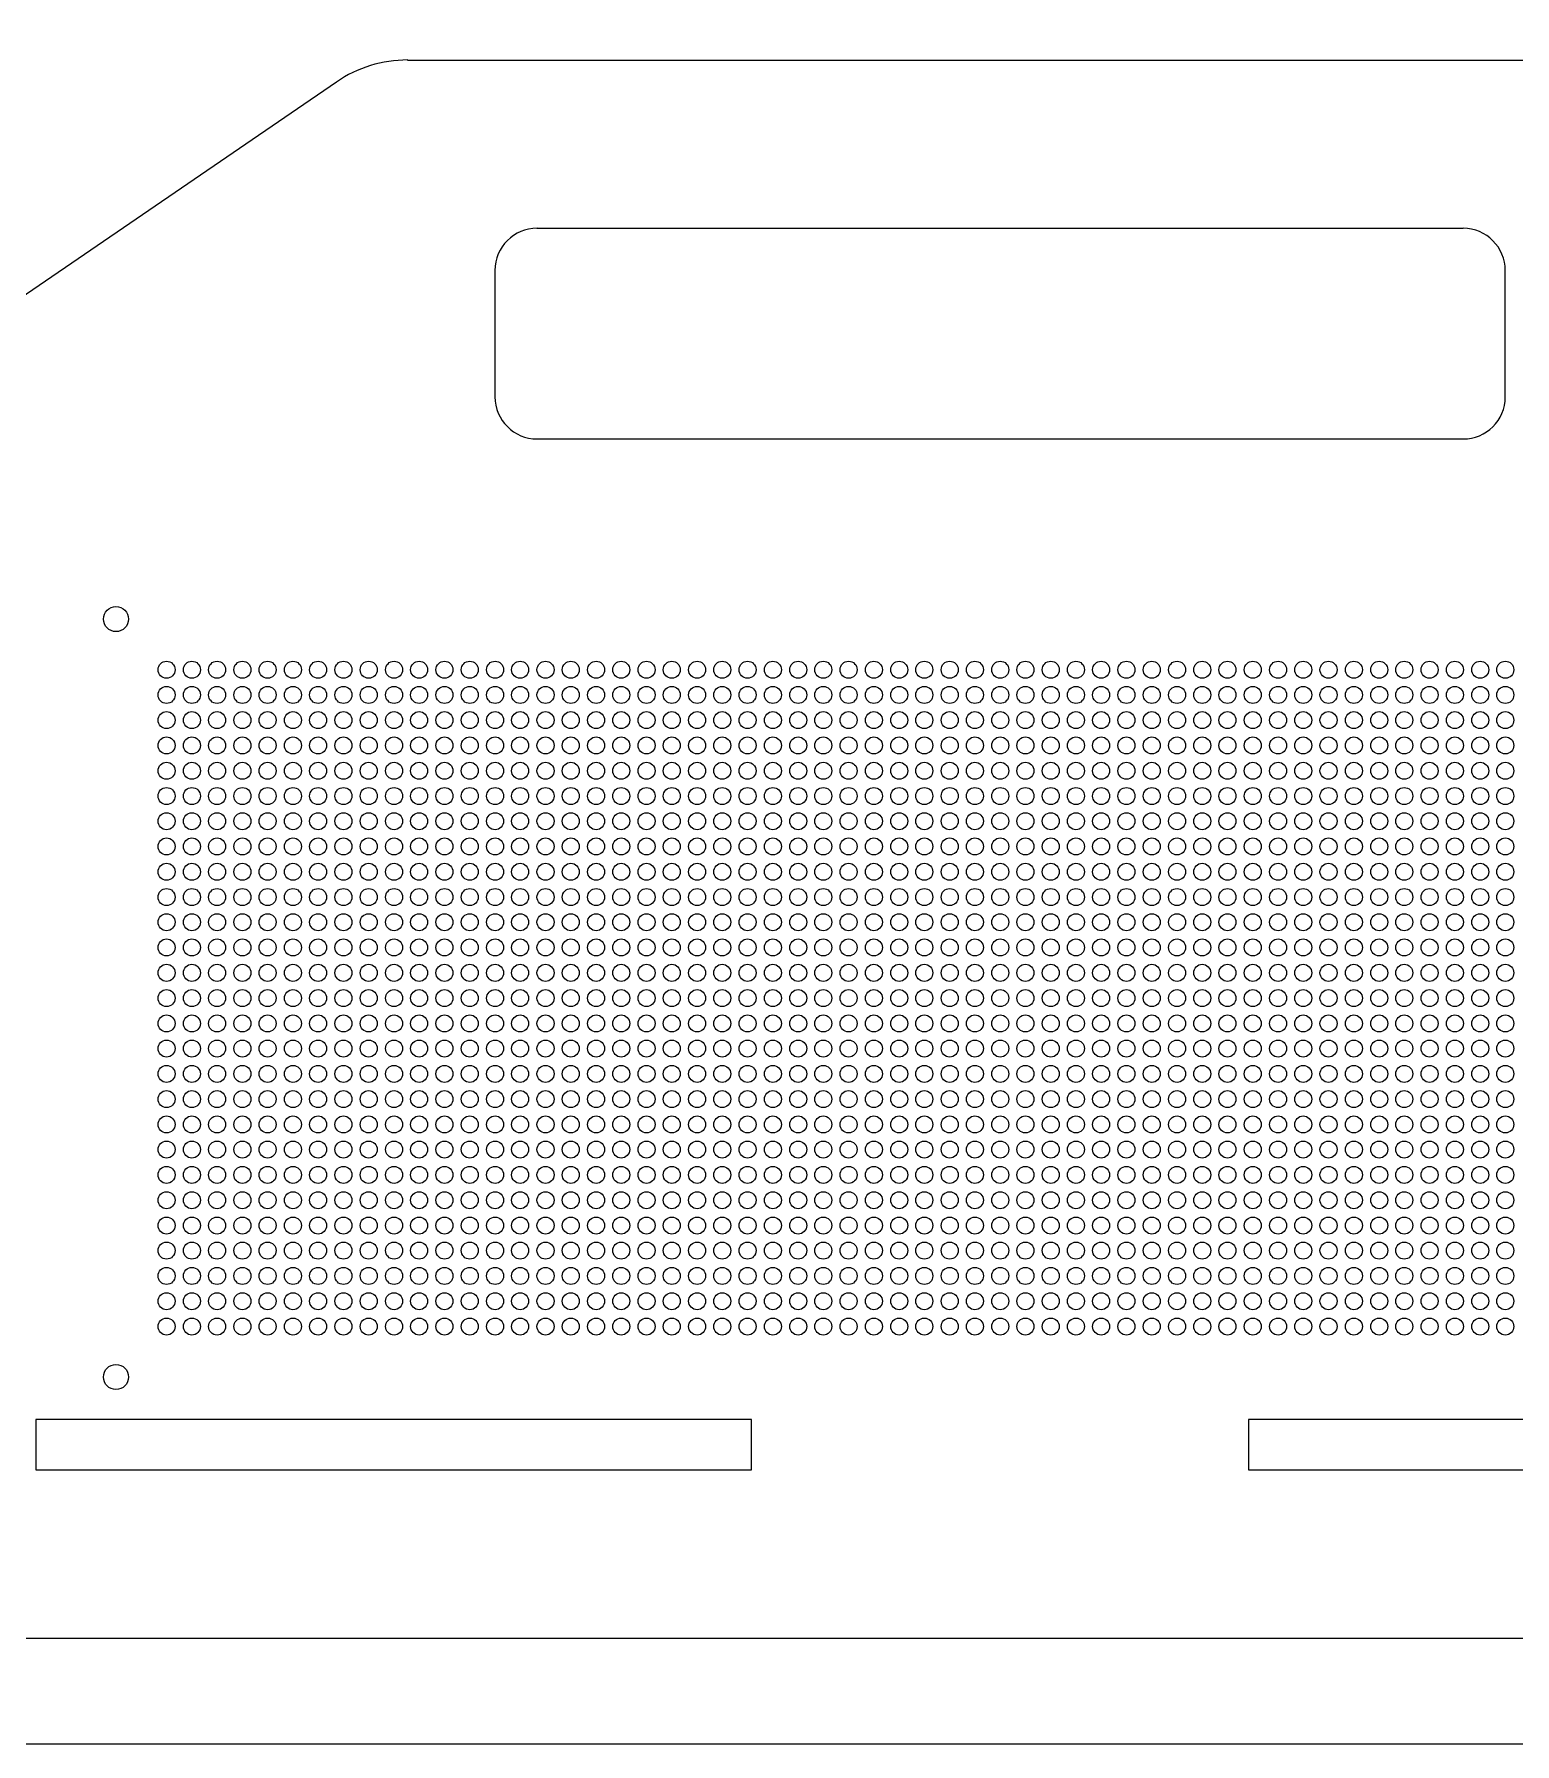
# Model space of a CAD drawing. Header units: millimetres. Extents: x 1097 to 1897, y 219 to 978.
# Drawn here: x 1423.8 to 1599.6, y 218.6 to 421.7 of the extents above; entities that cross this region are included whole.
import ezdxf

# ---------------------------------------------------------------- set-up
doc = ezdxf.new("R2010")
doc.units = ezdxf.units.MM
doc.header["$MEASUREMENT"] = 0
doc.layers.add('Corte', color=1, linetype='Continuous', lineweight=5)
doc.layers.add('Lamina', color=7, linetype='Continuous', plot=False)

msp = doc.modelspace()

# ---------------------------------------------------------------- linework, layer by layer
at = {"layer": 'Corte'}
for points in [[(1468.11, 418.58), (1608.81, 418.58)], [(1459.64, 415.95), (1400.5, 375.55)], [(1593.45, 398.58), (1483.47, 398.58)], [(1478.46, 393.58), (1478.46, 378.57)], [(1408.97, 231.16), (1667.95, 231.16)]]:
    msp.add_lwpolyline(points, dxfattribs=at)
msp.add_lwpolyline([(1483.47, 373.58), (1593.46, 373.58, 0.414213), (1598.46, 378.57), (1598.46, 393.58, 0.414213), (1593.46, 398.6)], format="xyb", dxfattribs=at)
for points in [[(1423.96, 251.16), (1508.96, 251.16), (1508.96, 257.15), (1423.96, 257.15)], [(1567.96, 251.16), (1652.96, 251.16), (1652.96, 257.15), (1567.96, 257.15)]]:
    msp.add_lwpolyline(points, close=True, dxfattribs=at)
for centre, radius in [((1433.47, 352.19), 1.49), ((1439.48, 346.18), 1.01), ((1442.49, 346.18), 1.01), ((1445.47, 346.18), 1.01), ((1448.48, 346.18), 1.01), ((1451.48, 346.18), 1.01), ((1454.49, 346.18), 1.01), ((1457.47, 346.18), 1.01), ((1460.48, 346.18), 1.01), ((1463.48, 346.18), 1.01), ((1466.49, 346.18), 1.01), ((1469.47, 346.18), 1.01), ((1472.48, 346.18), 1.01), ((1475.48, 346.18), 1.01), ((1478.49, 346.18), 1.01), ((1481.47, 346.18), 1.01), ((1484.48, 346.18), 1.01), ((1487.48, 346.18), 1.01), ((1490.49, 346.18), 1.01), ((1493.47, 346.18), 1.01), ((1496.48, 346.18), 1.01), ((1499.48, 346.18), 1.01), ((1502.49, 346.18), 1.01), ((1505.47, 346.18), 1.01), ((1508.48, 346.18), 1.01), ((1511.48, 346.18), 1.01), ((1514.49, 346.18), 1.01), ((1517.47, 346.18), 1.01), ((1520.48, 346.18), 1.01), ((1523.48, 346.18), 1.01), ((1526.49, 346.18), 1.01), ((1529.47, 346.18), 1.01), ((1532.48, 346.18), 1.01), ((1535.48, 346.18), 1.01), ((1538.49, 346.18), 1.01), ((1541.47, 346.18), 1.01), ((1544.48, 346.18), 1.01), ((1547.48, 346.18), 1.01), ((1550.47, 346.18), 1.01), ((1553.47, 346.18), 1.01), ((1556.48, 346.18), 1.01), ((1559.48, 346.18), 1.01), ((1562.47, 346.18), 1.01), ((1565.47, 346.18), 1.01), ((1568.48, 346.18), 1.01), ((1571.48, 346.18), 1.01), ((1574.47, 346.18), 1.01), ((1577.47, 346.18), 1.01), ((1580.48, 346.18), 1.01), ((1583.49, 346.18), 1.01), ((1586.47, 346.18), 1.01), ((1589.47, 346.18), 1.01), ((1592.48, 346.18), 1.01), ((1595.49, 346.18), 1.01), ((1598.47, 346.18), 1.01), ((1439.48, 343.18), 1.01), ((1442.49, 343.18), 1.01), ((1445.47, 343.18), 1.01), ((1448.48, 343.18), 1.01), ((1451.48, 343.18), 1.01), ((1454.49, 343.18), 1.01), ((1457.47, 343.18), 1.01), ((1460.48, 343.18), 1.01), ((1463.48, 343.18), 1.01), ((1466.49, 343.18), 1.01), ((1469.47, 343.18), 1.01), ((1472.48, 343.18), 1.01), ((1475.48, 343.18), 1.01), ((1478.49, 343.18), 1.01), ((1481.47, 343.18), 1.01), ((1484.48, 343.18), 1.01), ((1487.48, 343.18), 1.01), ((1490.49, 343.18), 1.01), ((1493.47, 343.18), 1.01), ((1496.48, 343.18), 1.01), ((1499.48, 343.18), 1.01), ((1502.49, 343.18), 1.01), ((1505.47, 343.18), 1.01), ((1508.48, 343.18), 1.01), ((1511.48, 343.18), 1.01), ((1514.49, 343.18), 1.01), ((1517.47, 343.18), 1.01), ((1520.48, 343.18), 1.01), ((1523.48, 343.18), 1.01), ((1526.49, 343.18), 1.01), ((1529.47, 343.18), 1.01), ((1532.48, 343.18), 1.01), ((1535.48, 343.18), 1.01), ((1538.49, 343.18), 1.01), ((1541.47, 343.18), 1.01), ((1544.48, 343.18), 1.01), ((1547.48, 343.18), 1.01), ((1550.47, 343.18), 1.01), ((1553.47, 343.18), 1.01), ((1556.48, 343.18), 1.01), ((1559.48, 343.18), 1.01), ((1562.47, 343.18), 1.01), ((1565.47, 343.18), 1.01), ((1568.48, 343.18), 1.01), ((1571.48, 343.18), 1.01), ((1574.47, 343.18), 1.01), ((1577.47, 343.18), 1.01), ((1580.48, 343.18), 1.01), ((1583.49, 343.18), 1.01), ((1586.47, 343.18), 1.01), ((1589.47, 343.18), 1.01), ((1592.48, 343.18), 1.01), ((1595.49, 343.18), 1.01), ((1598.47, 343.18), 1.01), ((1439.48, 340.19), 1.01), ((1442.49, 340.19), 1.01), ((1445.47, 340.19), 1.01), ((1448.48, 340.19), 1.01), ((1451.48, 340.19), 1.01), ((1454.49, 340.19), 1.01), ((1457.47, 340.19), 1.01), ((1460.48, 340.19), 1.01), ((1463.48, 340.19), 1.01), ((1466.49, 340.19), 1.01), ((1469.47, 340.19), 1.01), ((1472.48, 340.19), 1.01), ((1475.48, 340.19), 1.01), ((1478.49, 340.19), 1.01), ((1481.47, 340.19), 1.01), ((1484.48, 340.19), 1.01), ((1487.48, 340.19), 1.01), ((1490.49, 340.19), 1.01), ((1493.47, 340.19), 1.01), ((1496.48, 340.19), 1.01), ((1499.48, 340.19), 1.01), ((1502.49, 340.19), 1.01), ((1505.47, 340.19), 1.01), ((1508.48, 340.19), 1.01), ((1511.48, 340.19), 1.01), ((1514.49, 340.19), 1.01), ((1517.47, 340.19), 1.01), ((1520.48, 340.19), 1.01), ((1523.48, 340.19), 1.01), ((1526.49, 340.19), 1.01), ((1529.47, 340.19), 1.01), ((1532.48, 340.19), 1.01), ((1535.48, 340.19), 1.01), ((1538.49, 340.19), 1.01), ((1541.47, 340.19), 1.01), ((1544.48, 340.19), 1.01), ((1547.48, 340.19), 1.01), ((1550.47, 340.19), 1.01), ((1553.47, 340.19), 1.01), ((1556.48, 340.19), 1.01), ((1559.48, 340.19), 1.01), ((1562.47, 340.19), 1.01), ((1565.47, 340.19), 1.01), ((1568.48, 340.19), 1.01), ((1571.48, 340.19), 1.01), ((1574.47, 340.19), 1.01), ((1577.47, 340.19), 1.01), ((1580.48, 340.19), 1.01), ((1583.49, 340.19), 1.01), ((1586.47, 340.19), 1.01), ((1589.47, 340.19), 1.01), ((1592.48, 340.19), 1.01), ((1595.49, 340.19), 1.01), ((1598.47, 340.19), 1.01), ((1439.48, 337.19), 1.01), ((1442.49, 337.19), 1.01), ((1445.47, 337.19), 1.01), ((1448.48, 337.19), 1.01), ((1451.48, 337.19), 1.01), ((1454.49, 337.19), 1.01), ((1457.47, 337.19), 1.01), ((1460.48, 337.19), 1.01), ((1463.48, 337.19), 1.01), ((1466.49, 337.19), 1.01), ((1469.47, 337.19), 1.01), ((1472.48, 337.19), 1.01), ((1475.48, 337.19), 1.01), ((1478.49, 337.19), 1.01), ((1481.47, 337.19), 1.01), ((1484.48, 337.19), 1.01), ((1487.48, 337.19), 1.01), ((1490.49, 337.19), 1.01), ((1493.47, 337.19), 1.01), ((1496.48, 337.19), 1.01), ((1499.48, 337.19), 1.01), ((1502.49, 337.19), 1.01), ((1505.47, 337.19), 1.01), ((1508.48, 337.19), 1.01), ((1511.48, 337.19), 1.01), ((1514.49, 337.19), 1.01), ((1517.47, 337.19), 1.01), ((1520.48, 337.19), 1.01), ((1523.48, 337.19), 1.01), ((1526.49, 337.19), 1.01), ((1529.47, 337.19), 1.01), ((1532.48, 337.19), 1.01), ((1535.48, 337.19), 1.01), ((1538.49, 337.19), 1.01), ((1541.47, 337.19), 1.01), ((1544.48, 337.19), 1.01), ((1547.48, 337.19), 1.01), ((1550.47, 337.19), 1.01), ((1553.47, 337.19), 1.01), ((1556.48, 337.19), 1.01), ((1559.48, 337.19), 1.01), ((1562.47, 337.19), 1.01), ((1565.47, 337.19), 1.01), ((1568.48, 337.19), 1.01), ((1571.48, 337.19), 1.01), ((1574.47, 337.19), 1.01), ((1577.47, 337.19), 1.01), ((1580.48, 337.19), 1.01), ((1583.49, 337.19), 1.01), ((1586.47, 337.19), 1.01), ((1589.47, 337.19), 1.01), ((1592.48, 337.19), 1.01), ((1595.49, 337.19), 1.01), ((1598.47, 337.19), 1.01), ((1439.48, 334.18), 1.01), ((1442.49, 334.18), 1.01), ((1445.47, 334.18), 1.01), ((1448.48, 334.18), 1.01), ((1451.48, 334.18), 1.01), ((1454.49, 334.18), 1.01), ((1457.47, 334.18), 1.01), ((1460.48, 334.18), 1.01), ((1463.48, 334.18), 1.01), ((1466.49, 334.18), 1.01), ((1469.47, 334.18), 1.01), ((1472.48, 334.18), 1.01), ((1475.48, 334.18), 1.01), ((1478.49, 334.18), 1.01), ((1481.47, 334.18), 1.01), ((1484.48, 334.18), 1.01), ((1487.48, 334.18), 1.01), ((1490.49, 334.18), 1.01), ((1493.47, 334.18), 1.01), ((1496.48, 334.18), 1.01), ((1499.48, 334.18), 1.01), ((1502.49, 334.18), 1.01), ((1505.47, 334.18), 1.01), ((1508.48, 334.18), 1.01), ((1511.48, 334.18), 1.01), ((1514.49, 334.18), 1.01), ((1517.47, 334.18), 1.01), ((1520.48, 334.18), 1.01), ((1523.48, 334.18), 1.01), ((1526.49, 334.18), 1.01), ((1529.47, 334.18), 1.01), ((1532.48, 334.18), 1.01), ((1535.48, 334.18), 1.01), ((1538.49, 334.18), 1.01), ((1541.47, 334.18), 1.01), ((1544.48, 334.18), 1.01), ((1547.48, 334.18), 1.01), ((1550.47, 334.18), 1.01), ((1553.47, 334.18), 1.01), ((1556.48, 334.18), 1.01), ((1559.48, 334.18), 1.01), ((1562.47, 334.18), 1.01), ((1565.47, 334.18), 1.01), ((1568.48, 334.18), 1.01), ((1571.48, 334.18), 1.01), ((1574.47, 334.18), 1.01), ((1577.47, 334.18), 1.01), ((1580.48, 334.18), 1.01), ((1583.49, 334.18), 1.01), ((1586.47, 334.18), 1.01), ((1589.47, 334.18), 1.01), ((1592.48, 334.18), 1.01), ((1595.49, 334.18), 1.01), ((1598.47, 334.18), 1.01), ((1439.48, 331.18), 1.01), ((1442.49, 331.18), 1.01), ((1445.47, 331.18), 1.01), ((1448.48, 331.18), 1.01), ((1451.48, 331.18), 1.01), ((1454.49, 331.18), 1.01), ((1457.47, 331.18), 1.01), ((1460.48, 331.18), 1.01), ((1463.48, 331.18), 1.01), ((1466.49, 331.18), 1.01), ((1469.47, 331.18), 1.01), ((1472.48, 331.18), 1.01), ((1475.48, 331.18), 1.01), ((1478.49, 331.18), 1.01), ((1481.47, 331.18), 1.01), ((1484.48, 331.18), 1.01), ((1487.48, 331.18), 1.01), ((1490.49, 331.18), 1.01), ((1493.47, 331.18), 1.01), ((1496.48, 331.18), 1.01), ((1499.48, 331.18), 1.01), ((1502.49, 331.18), 1.01), ((1505.47, 331.18), 1.01), ((1508.48, 331.18), 1.01), ((1511.48, 331.18), 1.01), ((1514.49, 331.18), 1.01), ((1517.47, 331.18), 1.01), ((1520.48, 331.18), 1.01), ((1523.48, 331.18), 1.01), ((1526.49, 331.18), 1.01), ((1529.47, 331.18), 1.01), ((1532.48, 331.18), 1.01), ((1535.48, 331.18), 1.01), ((1538.49, 331.18), 1.01), ((1541.47, 331.18), 1.01), ((1544.48, 331.18), 1.01), ((1547.48, 331.18), 1.01), ((1550.47, 331.18), 1.01), ((1553.47, 331.18), 1.01), ((1556.48, 331.18), 1.01), ((1559.48, 331.18), 1.01), ((1562.47, 331.18), 1.01), ((1565.47, 331.18), 1.01), ((1568.48, 331.18), 1.01), ((1571.48, 331.18), 1.01), ((1574.47, 331.18), 1.01), ((1577.47, 331.18), 1.01), ((1580.48, 331.18), 1.01), ((1583.49, 331.18), 1.01), ((1586.47, 331.18), 1.01), ((1589.47, 331.18), 1.01), ((1592.48, 331.18), 1.01), ((1595.49, 331.18), 1.01), ((1598.47, 331.18), 1.01), ((1439.48, 328.19), 1.01), ((1442.49, 328.19), 1.01), ((1445.47, 328.19), 1.01), ((1448.48, 328.19), 1.01), ((1451.48, 328.19), 1.01), ((1454.49, 328.19), 1.01), ((1457.47, 328.19), 1.01), ((1460.48, 328.19), 1.01), ((1463.48, 328.19), 1.01), ((1466.49, 328.19), 1.01), ((1469.47, 328.19), 1.01), ((1472.48, 328.19), 1.01), ((1475.48, 328.19), 1.01), ((1478.49, 328.19), 1.01), ((1481.47, 328.19), 1.01), ((1484.48, 328.19), 1.01), ((1487.48, 328.19), 1.01), ((1490.49, 328.19), 1.01), ((1493.47, 328.19), 1.01), ((1496.48, 328.19), 1.01), ((1499.48, 328.19), 1.01), ((1502.49, 328.19), 1.01), ((1505.47, 328.19), 1.01), ((1508.48, 328.19), 1.01), ((1511.48, 328.19), 1.01), ((1514.49, 328.19), 1.01), ((1517.47, 328.19), 1.01), ((1520.48, 328.19), 1.01), ((1523.48, 328.19), 1.01), ((1526.49, 328.19), 1.01), ((1529.47, 328.19), 1.01), ((1532.48, 328.19), 1.01), ((1535.48, 328.19), 1.01), ((1538.49, 328.19), 1.01), ((1541.47, 328.19), 1.01), ((1544.48, 328.19), 1.01), ((1547.48, 328.19), 1.01), ((1550.47, 328.19), 1.01), ((1553.47, 328.19), 1.01), ((1556.48, 328.19), 1.01), ((1559.48, 328.19), 1.01), ((1562.47, 328.19), 1.01), ((1565.47, 328.19), 1.01), ((1568.48, 328.19), 1.01), ((1571.48, 328.19), 1.01), ((1574.47, 328.19), 1.01), ((1577.47, 328.19), 1.01), ((1580.48, 328.19), 1.01), ((1583.49, 328.19), 1.01), ((1586.47, 328.19), 1.01), ((1589.47, 328.19), 1.01), ((1592.48, 328.19), 1.01), ((1595.49, 328.19), 1.01), ((1598.47, 328.19), 1.01), ((1439.48, 325.19), 1.01), ((1442.49, 325.19), 1.01), ((1445.47, 325.19), 1.01), ((1448.48, 325.19), 1.01), ((1451.48, 325.19), 1.01), ((1454.49, 325.19), 1.01), ((1457.47, 325.19), 1.01), ((1460.48, 325.19), 1.01), ((1463.48, 325.19), 1.01), ((1466.49, 325.19), 1.01), ((1469.47, 325.19), 1.01), ((1472.48, 325.19), 1.01), ((1475.48, 325.19), 1.01), ((1478.49, 325.19), 1.01), ((1481.47, 325.19), 1.01), ((1484.48, 325.19), 1.01), ((1487.48, 325.19), 1.01), ((1490.49, 325.19), 1.01), ((1493.47, 325.19), 1.01), ((1496.48, 325.19), 1.01), ((1499.48, 325.19), 1.01), ((1502.49, 325.19), 1.01), ((1505.47, 325.19), 1.01), ((1508.48, 325.19), 1.01), ((1511.48, 325.19), 1.01), ((1514.49, 325.19), 1.01), ((1517.47, 325.19), 1.01), ((1520.48, 325.19), 1.01), ((1523.48, 325.19), 1.01), ((1526.49, 325.19), 1.01), ((1529.47, 325.19), 1.01), ((1532.48, 325.19), 1.01), ((1535.48, 325.19), 1.01), ((1538.49, 325.19), 1.01), ((1541.47, 325.19), 1.01), ((1544.48, 325.19), 1.01), ((1547.48, 325.19), 1.01), ((1550.47, 325.19), 1.01), ((1553.47, 325.19), 1.01), ((1556.48, 325.19), 1.01), ((1559.48, 325.19), 1.01), ((1562.47, 325.19), 1.01), ((1565.47, 325.19), 1.01), ((1568.48, 325.19), 1.01), ((1571.48, 325.19), 1.01), ((1574.47, 325.19), 1.01), ((1577.47, 325.19), 1.01), ((1580.48, 325.19), 1.01), ((1583.49, 325.19), 1.01), ((1586.47, 325.19), 1.01), ((1589.47, 325.19), 1.01), ((1592.48, 325.19), 1.01), ((1595.49, 325.19), 1.01), ((1598.47, 325.19), 1.01), ((1439.48, 322.18), 1.01), ((1442.49, 322.18), 1.01), ((1445.47, 322.18), 1.01), ((1448.48, 322.18), 1.01), ((1451.48, 322.18), 1.01), ((1454.49, 322.18), 1.01), ((1457.47, 322.18), 1.01), ((1460.48, 322.18), 1.01), ((1463.48, 322.18), 1.01), ((1466.49, 322.18), 1.01), ((1469.47, 322.18), 1.01), ((1472.48, 322.18), 1.01), ((1475.48, 322.18), 1.01), ((1478.49, 322.18), 1.01), ((1481.47, 322.18), 1.01), ((1484.48, 322.18), 1.01), ((1487.48, 322.18), 1.01), ((1490.49, 322.18), 1.01), ((1493.47, 322.18), 1.01), ((1496.48, 322.18), 1.01), ((1499.48, 322.18), 1.01), ((1502.49, 322.18), 1.01), ((1505.47, 322.18), 1.01), ((1508.48, 322.18), 1.01), ((1511.48, 322.18), 1.01), ((1514.49, 322.18), 1.01), ((1517.47, 322.18), 1.01), ((1520.48, 322.18), 1.01), ((1523.48, 322.18), 1.01), ((1526.49, 322.18), 1.01), ((1529.47, 322.18), 1.01), ((1532.48, 322.18), 1.01), ((1535.48, 322.18), 1.01), ((1538.49, 322.18), 1.01), ((1541.47, 322.18), 1.01), ((1544.48, 322.18), 1.01), ((1547.48, 322.18), 1.01), ((1550.47, 322.18), 1.01), ((1553.47, 322.18), 1.01), ((1556.48, 322.18), 1.01), ((1559.48, 322.18), 1.01), ((1562.47, 322.18), 1.01), ((1565.47, 322.18), 1.01), ((1568.48, 322.18), 1.01), ((1571.48, 322.18), 1.01), ((1574.47, 322.18), 1.01), ((1577.47, 322.18), 1.01), ((1580.48, 322.18), 1.01), ((1583.49, 322.18), 1.01), ((1586.47, 322.18), 1.01), ((1589.47, 322.18), 1.01), ((1592.48, 322.18), 1.01), ((1595.49, 322.18), 1.01), ((1598.47, 322.18), 1.01), ((1439.48, 319.18), 1.01), ((1442.49, 319.18), 1.01), ((1445.47, 319.18), 1.01), ((1448.48, 319.18), 1.01), ((1451.48, 319.18), 1.01), ((1454.49, 319.18), 1.01), ((1457.47, 319.18), 1.01), ((1460.48, 319.18), 1.01), ((1463.48, 319.18), 1.01), ((1466.49, 319.18), 1.01), ((1469.47, 319.18), 1.01), ((1472.48, 319.18), 1.01), ((1475.48, 319.18), 1.01), ((1478.49, 319.18), 1.01), ((1481.47, 319.18), 1.01), ((1484.48, 319.18), 1.01), ((1487.48, 319.18), 1.01), ((1490.49, 319.18), 1.01), ((1493.47, 319.18), 1.01), ((1496.48, 319.18), 1.01), ((1499.48, 319.18), 1.01), ((1502.49, 319.18), 1.01), ((1505.47, 319.18), 1.01), ((1508.48, 319.18), 1.01), ((1511.48, 319.18), 1.01), ((1514.49, 319.18), 1.01), ((1517.47, 319.18), 1.01), ((1520.48, 319.18), 1.01), ((1523.48, 319.18), 1.01), ((1526.49, 319.18), 1.01), ((1529.47, 319.18), 1.01), ((1532.48, 319.18), 1.01), ((1535.48, 319.18), 1.01), ((1538.49, 319.18), 1.01), ((1541.47, 319.18), 1.01), ((1544.48, 319.18), 1.01), ((1547.48, 319.18), 1.01), ((1550.47, 319.18), 1.01), ((1553.47, 319.18), 1.01), ((1556.48, 319.18), 1.01), ((1559.48, 319.18), 1.01), ((1562.47, 319.18), 1.01), ((1565.47, 319.18), 1.01), ((1568.48, 319.18), 1.01), ((1571.48, 319.18), 1.01), ((1574.47, 319.18), 1.01), ((1577.47, 319.18), 1.01), ((1580.48, 319.18), 1.01), ((1583.49, 319.18), 1.01), ((1586.47, 319.18), 1.01), ((1589.47, 319.18), 1.01), ((1592.48, 319.18), 1.01), ((1595.49, 319.18), 1.01), ((1598.47, 319.18), 1.01), ((1439.48, 316.19), 1.01), ((1442.49, 316.19), 1.01), ((1445.47, 316.19), 1.01), ((1448.48, 316.19), 1.01), ((1451.48, 316.19), 1.01), ((1454.49, 316.19), 1.01), ((1457.47, 316.19), 1.01), ((1460.48, 316.19), 1.01), ((1463.48, 316.19), 1.01), ((1466.49, 316.19), 1.01), ((1469.47, 316.19), 1.01), ((1472.48, 316.19), 1.01), ((1475.48, 316.19), 1.01), ((1478.49, 316.19), 1.01), ((1481.47, 316.19), 1.01), ((1484.48, 316.19), 1.01), ((1487.48, 316.19), 1.01), ((1490.49, 316.19), 1.01), ((1493.47, 316.19), 1.01), ((1496.48, 316.19), 1.01), ((1499.48, 316.19), 1.01), ((1502.49, 316.19), 1.01), ((1505.47, 316.19), 1.01), ((1508.48, 316.19), 1.01), ((1511.48, 316.19), 1.01), ((1514.49, 316.19), 1.01), ((1517.47, 316.19), 1.01), ((1520.48, 316.19), 1.01), ((1523.48, 316.19), 1.01), ((1526.49, 316.19), 1.01), ((1529.47, 316.19), 1.01), ((1532.48, 316.19), 1.01), ((1535.48, 316.19), 1.01), ((1538.49, 316.19), 1.01), ((1541.47, 316.19), 1.01), ((1544.48, 316.19), 1.01), ((1547.48, 316.19), 1.01), ((1550.47, 316.19), 1.01), ((1553.47, 316.19), 1.01), ((1556.48, 316.19), 1.01), ((1559.48, 316.19), 1.01), ((1562.47, 316.19), 1.01), ((1565.47, 316.19), 1.01), ((1568.48, 316.19), 1.01), ((1571.48, 316.19), 1.01), ((1574.47, 316.19), 1.01), ((1577.47, 316.19), 1.01), ((1580.48, 316.19), 1.01), ((1583.49, 316.19), 1.01), ((1586.47, 316.19), 1.01), ((1589.47, 316.19), 1.01), ((1592.48, 316.19), 1.01), ((1595.49, 316.19), 1.01), ((1598.47, 316.19), 1.01), ((1439.48, 313.19), 1.01), ((1442.49, 313.19), 1.01), ((1445.47, 313.19), 1.01), ((1448.48, 313.19), 1.01), ((1451.48, 313.19), 1.01), ((1454.49, 313.19), 1.01), ((1457.47, 313.19), 1.01), ((1460.48, 313.19), 1.01), ((1463.48, 313.19), 1.01), ((1466.49, 313.19), 1.01), ((1469.47, 313.19), 1.01), ((1472.48, 313.19), 1.01), ((1475.48, 313.19), 1.01), ((1478.49, 313.19), 1.01), ((1481.47, 313.19), 1.01), ((1484.48, 313.19), 1.01), ((1487.48, 313.19), 1.01), ((1490.49, 313.19), 1.01), ((1493.47, 313.19), 1.01), ((1496.48, 313.19), 1.01), ((1499.48, 313.19), 1.01), ((1502.49, 313.19), 1.01), ((1505.47, 313.19), 1.01), ((1508.48, 313.19), 1.01), ((1511.48, 313.19), 1.01), ((1514.49, 313.19), 1.01), ((1517.47, 313.19), 1.01), ((1520.48, 313.19), 1.01), ((1523.48, 313.19), 1.01), ((1526.49, 313.19), 1.01), ((1529.47, 313.19), 1.01), ((1532.48, 313.19), 1.01), ((1535.48, 313.19), 1.01), ((1538.49, 313.19), 1.01), ((1541.47, 313.19), 1.01), ((1544.48, 313.19), 1.01), ((1547.48, 313.19), 1.01), ((1550.47, 313.19), 1.01), ((1553.47, 313.19), 1.01), ((1556.48, 313.19), 1.01), ((1559.48, 313.19), 1.01), ((1562.47, 313.19), 1.01), ((1565.47, 313.19), 1.01), ((1568.48, 313.19), 1.01), ((1571.48, 313.19), 1.01), ((1574.47, 313.19), 1.01), ((1577.47, 313.19), 1.01), ((1580.48, 313.19), 1.01), ((1583.49, 313.19), 1.01), ((1586.47, 313.19), 1.01), ((1589.47, 313.19), 1.01), ((1592.48, 313.19), 1.01), ((1595.49, 313.19), 1.01), ((1598.47, 313.19), 1.01), ((1439.48, 310.18), 1.01), ((1442.49, 310.18), 1.01), ((1445.47, 310.18), 1.01), ((1448.48, 310.18), 1.01), ((1451.48, 310.18), 1.01), ((1454.49, 310.18), 1.01), ((1457.47, 310.18), 1.01), ((1460.48, 310.18), 1.01), ((1463.48, 310.18), 1.01), ((1466.49, 310.18), 1.01), ((1469.47, 310.18), 1.01), ((1472.48, 310.18), 1.01), ((1475.48, 310.18), 1.01), ((1478.49, 310.18), 1.01), ((1481.47, 310.18), 1.01), ((1484.48, 310.18), 1.01), ((1487.48, 310.18), 1.01), ((1490.49, 310.18), 1.01), ((1493.47, 310.18), 1.01), ((1496.48, 310.18), 1.01), ((1499.48, 310.18), 1.01), ((1502.49, 310.18), 1.01), ((1505.47, 310.18), 1.01), ((1508.48, 310.18), 1.01), ((1511.48, 310.18), 1.01), ((1514.49, 310.18), 1.01), ((1517.47, 310.18), 1.01), ((1520.48, 310.18), 1.01), ((1523.48, 310.18), 1.01), ((1526.49, 310.18), 1.01), ((1529.47, 310.18), 1.01), ((1532.48, 310.18), 1.01), ((1535.48, 310.18), 1.01), ((1538.49, 310.18), 1.01), ((1541.47, 310.18), 1.01), ((1544.48, 310.18), 1.01), ((1547.48, 310.18), 1.01), ((1550.47, 310.18), 1.01), ((1553.47, 310.18), 1.01), ((1556.48, 310.18), 1.01), ((1559.48, 310.18), 1.01), ((1562.47, 310.18), 1.01), ((1565.47, 310.18), 1.01), ((1568.48, 310.18), 1.01), ((1571.48, 310.18), 1.01), ((1574.47, 310.18), 1.01), ((1577.47, 310.18), 1.01), ((1580.48, 310.18), 1.01), ((1583.49, 310.18), 1.01), ((1586.47, 310.18), 1.01), ((1589.47, 310.18), 1.01), ((1592.48, 310.18), 1.01), ((1595.49, 310.18), 1.01), ((1598.47, 310.18), 1.01), ((1439.48, 307.18), 1.01), ((1442.49, 307.18), 1.01), ((1445.47, 307.18), 1.01), ((1448.48, 307.18), 1.01), ((1451.48, 307.18), 1.01), ((1454.49, 307.18), 1.01), ((1457.47, 307.18), 1.01), ((1460.48, 307.18), 1.01), ((1463.48, 307.18), 1.01), ((1466.49, 307.18), 1.01), ((1469.47, 307.18), 1.01), ((1472.48, 307.18), 1.01), ((1475.48, 307.18), 1.01), ((1478.49, 307.18), 1.01), ((1481.47, 307.18), 1.01), ((1484.48, 307.18), 1.01), ((1487.48, 307.18), 1.01), ((1490.49, 307.18), 1.01), ((1493.47, 307.18), 1.01), ((1496.48, 307.18), 1.01), ((1499.48, 307.18), 1.01), ((1502.49, 307.18), 1.01), ((1505.47, 307.18), 1.01), ((1508.48, 307.18), 1.01), ((1511.48, 307.18), 1.01), ((1514.49, 307.18), 1.01), ((1517.47, 307.18), 1.01), ((1520.48, 307.18), 1.01), ((1523.48, 307.18), 1.01), ((1526.49, 307.18), 1.01), ((1529.47, 307.18), 1.01), ((1532.48, 307.18), 1.01), ((1535.48, 307.18), 1.01), ((1538.49, 307.18), 1.01), ((1541.47, 307.18), 1.01), ((1544.48, 307.18), 1.01), ((1547.48, 307.18), 1.01), ((1550.47, 307.18), 1.01), ((1553.47, 307.18), 1.01), ((1556.48, 307.18), 1.01), ((1559.48, 307.18), 1.01), ((1562.47, 307.18), 1.01), ((1565.47, 307.18), 1.01), ((1568.48, 307.18), 1.01), ((1571.48, 307.18), 1.01), ((1574.47, 307.18), 1.01), ((1577.47, 307.18), 1.01), ((1580.48, 307.18), 1.01), ((1583.49, 307.18), 1.01), ((1586.47, 307.18), 1.01), ((1589.47, 307.18), 1.01), ((1592.48, 307.18), 1.01), ((1595.49, 307.18), 1.01), ((1598.47, 307.18), 1.01), ((1439.48, 304.17), 1.01), ((1442.49, 304.17), 1.01), ((1445.47, 304.17), 1.01), ((1448.48, 304.17), 1.01), ((1451.48, 304.17), 1.01), ((1454.49, 304.17), 1.01), ((1457.47, 304.17), 1.01), ((1460.48, 304.17), 1.01), ((1463.48, 304.17), 1.01), ((1466.49, 304.17), 1.01), ((1469.47, 304.17), 1.01), ((1472.48, 304.17), 1.01), ((1475.48, 304.17), 1.01), ((1478.49, 304.17), 1.01), ((1481.47, 304.17), 1.01), ((1484.48, 304.17), 1.01), ((1487.48, 304.17), 1.01), ((1490.49, 304.17), 1.01), ((1493.47, 304.17), 1.01), ((1496.48, 304.17), 1.01), ((1499.48, 304.17), 1.01), ((1502.49, 304.17), 1.01), ((1505.47, 304.17), 1.01), ((1508.48, 304.17), 1.01), ((1511.48, 304.17), 1.01), ((1514.49, 304.17), 1.01), ((1517.47, 304.17), 1.01), ((1520.48, 304.17), 1.01), ((1523.48, 304.17), 1.01), ((1526.49, 304.17), 1.01), ((1529.47, 304.17), 1.01), ((1532.48, 304.17), 1.01), ((1535.48, 304.17), 1.01), ((1538.49, 304.17), 1.01), ((1541.47, 304.17), 1.01), ((1544.48, 304.17), 1.01), ((1547.48, 304.17), 1.01), ((1550.47, 304.17), 1.01), ((1553.47, 304.17), 1.01), ((1556.48, 304.17), 1.01), ((1559.48, 304.17), 1.01), ((1562.47, 304.17), 1.01), ((1565.47, 304.17), 1.01), ((1568.48, 304.17), 1.01), ((1571.48, 304.17), 1.01), ((1574.47, 304.17), 1.01), ((1577.47, 304.17), 1.01), ((1580.48, 304.17), 1.01), ((1583.49, 304.17), 1.01), ((1586.47, 304.17), 1.01), ((1589.47, 304.17), 1.01), ((1592.48, 304.17), 1.01), ((1595.49, 304.17), 1.01), ((1598.47, 304.17), 1.01), ((1439.48, 301.19), 1.01), ((1442.49, 301.19), 1.01), ((1445.47, 301.19), 1.01), ((1448.48, 301.19), 1.01), ((1451.48, 301.19), 1.01), ((1454.49, 301.19), 1.01), ((1457.47, 301.19), 1.01), ((1460.48, 301.19), 1.01), ((1463.48, 301.19), 1.01), ((1466.49, 301.19), 1.01), ((1469.47, 301.19), 1.01), ((1472.48, 301.19), 1.01), ((1475.48, 301.19), 1.01), ((1478.49, 301.19), 1.01), ((1481.47, 301.19), 1.01), ((1484.48, 301.19), 1.01), ((1487.48, 301.19), 1.01), ((1490.49, 301.19), 1.01), ((1493.47, 301.19), 1.01), ((1496.48, 301.19), 1.01), ((1499.48, 301.19), 1.01), ((1502.49, 301.19), 1.01), ((1505.47, 301.19), 1.01), ((1508.48, 301.19), 1.01), ((1511.48, 301.19), 1.01), ((1514.49, 301.19), 1.01), ((1517.47, 301.19), 1.01), ((1520.48, 301.19), 1.01), ((1523.48, 301.19), 1.01), ((1526.49, 301.19), 1.01), ((1529.47, 301.19), 1.01), ((1532.48, 301.19), 1.01), ((1535.48, 301.19), 1.01), ((1538.49, 301.19), 1.01), ((1541.47, 301.19), 1.01), ((1544.48, 301.19), 1.01), ((1547.48, 301.19), 1.01), ((1550.47, 301.19), 1.01), ((1553.47, 301.19), 1.01), ((1556.48, 301.19), 1.01), ((1559.48, 301.19), 1.01), ((1562.47, 301.19), 1.01), ((1565.47, 301.19), 1.01), ((1568.48, 301.19), 1.01), ((1571.48, 301.19), 1.01), ((1574.47, 301.19), 1.01), ((1577.47, 301.19), 1.01), ((1580.48, 301.19), 1.01), ((1583.49, 301.19), 1.01), ((1586.47, 301.19), 1.01), ((1589.47, 301.19), 1.01), ((1592.48, 301.19), 1.01), ((1595.49, 301.19), 1.01), ((1598.47, 301.19), 1.01), ((1439.48, 298.18), 1.01), ((1442.49, 298.18), 1.01), ((1445.47, 298.18), 1.01), ((1448.48, 298.18), 1.01), ((1451.48, 298.18), 1.01), ((1454.49, 298.18), 1.01), ((1457.47, 298.18), 1.01), ((1460.48, 298.18), 1.01), ((1463.48, 298.18), 1.01), ((1466.49, 298.18), 1.01), ((1469.47, 298.18), 1.01), ((1472.48, 298.18), 1.01), ((1475.48, 298.18), 1.01), ((1478.49, 298.18), 1.01), ((1481.47, 298.18), 1.01), ((1484.48, 298.18), 1.01), ((1487.48, 298.18), 1.01), ((1490.49, 298.18), 1.01), ((1493.47, 298.18), 1.01), ((1496.48, 298.18), 1.01), ((1499.48, 298.18), 1.01), ((1502.49, 298.18), 1.01), ((1505.47, 298.18), 1.01), ((1508.48, 298.18), 1.01), ((1511.48, 298.18), 1.01), ((1514.49, 298.18), 1.01), ((1517.47, 298.18), 1.01), ((1520.48, 298.18), 1.01), ((1523.48, 298.18), 1.01), ((1526.49, 298.18), 1.01), ((1529.47, 298.18), 1.01), ((1532.48, 298.18), 1.01), ((1535.48, 298.18), 1.01), ((1538.49, 298.18), 1.01), ((1541.47, 298.18), 1.01), ((1544.48, 298.18), 1.01), ((1547.48, 298.18), 1.01), ((1550.47, 298.18), 1.01), ((1553.47, 298.18), 1.01), ((1556.48, 298.18), 1.01), ((1559.48, 298.18), 1.01), ((1562.47, 298.18), 1.01), ((1565.47, 298.18), 1.01), ((1568.48, 298.18), 1.01), ((1571.48, 298.18), 1.01), ((1574.47, 298.18), 1.01), ((1577.47, 298.18), 1.01), ((1580.48, 298.18), 1.01), ((1583.49, 298.18), 1.01), ((1586.47, 298.18), 1.01), ((1589.47, 298.18), 1.01), ((1592.48, 298.18), 1.01), ((1595.49, 298.18), 1.01), ((1598.47, 298.18), 1.01), ((1439.48, 295.18), 1.01), ((1442.49, 295.18), 1.01), ((1445.47, 295.18), 1.01), ((1448.48, 295.18), 1.01), ((1451.48, 295.18), 1.01), ((1454.49, 295.18), 1.01), ((1457.47, 295.18), 1.01), ((1460.48, 295.18), 1.01), ((1463.48, 295.18), 1.01), ((1466.49, 295.18), 1.01), ((1469.47, 295.18), 1.01), ((1472.48, 295.18), 1.01), ((1475.48, 295.18), 1.01), ((1478.49, 295.18), 1.01), ((1481.47, 295.18), 1.01), ((1484.48, 295.18), 1.01), ((1487.48, 295.18), 1.01), ((1490.49, 295.18), 1.01), ((1493.47, 295.18), 1.01), ((1496.48, 295.18), 1.01), ((1499.48, 295.18), 1.01), ((1502.49, 295.18), 1.01), ((1505.47, 295.18), 1.01), ((1508.48, 295.18), 1.01), ((1511.48, 295.18), 1.01), ((1514.49, 295.18), 1.01), ((1517.47, 295.18), 1.01), ((1520.48, 295.18), 1.01), ((1523.48, 295.18), 1.01), ((1526.49, 295.18), 1.01), ((1529.47, 295.18), 1.01), ((1532.48, 295.18), 1.01), ((1535.48, 295.18), 1.01), ((1538.49, 295.18), 1.01), ((1541.47, 295.18), 1.01), ((1544.48, 295.18), 1.01), ((1547.48, 295.18), 1.01), ((1550.47, 295.18), 1.01), ((1553.47, 295.18), 1.01), ((1556.48, 295.18), 1.01), ((1559.48, 295.18), 1.01), ((1562.47, 295.18), 1.01), ((1565.47, 295.18), 1.01), ((1568.48, 295.18), 1.01), ((1571.48, 295.18), 1.01), ((1574.47, 295.18), 1.01), ((1577.47, 295.18), 1.01), ((1580.48, 295.18), 1.01), ((1583.49, 295.18), 1.01), ((1586.47, 295.18), 1.01), ((1589.47, 295.18), 1.01), ((1592.48, 295.18), 1.01), ((1595.49, 295.18), 1.01), ((1598.47, 295.18), 1.01), ((1439.48, 292.17), 1.01), ((1442.49, 292.17), 1.01), ((1445.47, 292.17), 1.01), ((1448.48, 292.17), 1.01), ((1451.48, 292.17), 1.01), ((1454.49, 292.17), 1.01), ((1457.47, 292.17), 1.01), ((1460.48, 292.17), 1.01), ((1463.48, 292.17), 1.01), ((1466.49, 292.17), 1.01), ((1469.47, 292.17), 1.01), ((1472.48, 292.17), 1.01), ((1475.48, 292.17), 1.01), ((1478.49, 292.17), 1.01), ((1481.47, 292.17), 1.01), ((1484.48, 292.17), 1.01), ((1487.48, 292.17), 1.01), ((1490.49, 292.17), 1.01), ((1493.47, 292.17), 1.01), ((1496.48, 292.17), 1.01), ((1499.48, 292.17), 1.01), ((1502.49, 292.17), 1.01), ((1505.47, 292.17), 1.01), ((1508.48, 292.17), 1.01), ((1511.48, 292.17), 1.01), ((1514.49, 292.17), 1.01), ((1517.47, 292.17), 1.01), ((1520.48, 292.17), 1.01), ((1523.48, 292.17), 1.01), ((1526.49, 292.17), 1.01), ((1529.47, 292.17), 1.01), ((1532.48, 292.17), 1.01), ((1535.48, 292.17), 1.01), ((1538.49, 292.17), 1.01), ((1541.47, 292.17), 1.01), ((1544.48, 292.17), 1.01), ((1547.48, 292.17), 1.01), ((1550.47, 292.17), 1.01), ((1553.47, 292.17), 1.01), ((1556.48, 292.17), 1.01), ((1559.48, 292.17), 1.01), ((1562.47, 292.17), 1.01), ((1565.47, 292.17), 1.01), ((1568.48, 292.17), 1.01), ((1571.48, 292.17), 1.01), ((1574.47, 292.17), 1.01), ((1577.47, 292.17), 1.01), ((1580.48, 292.17), 1.01), ((1583.49, 292.17), 1.01), ((1586.47, 292.17), 1.01), ((1589.47, 292.17), 1.01), ((1592.48, 292.17), 1.01), ((1595.49, 292.17), 1.01), ((1598.47, 292.17), 1.01), ((1439.48, 289.19), 1.01), ((1442.49, 289.19), 1.01), ((1445.47, 289.19), 1.01), ((1448.48, 289.19), 1.01), ((1451.48, 289.19), 1.01), ((1454.49, 289.19), 1.01), ((1457.47, 289.19), 1.01), ((1460.48, 289.19), 1.01), ((1463.48, 289.19), 1.01), ((1466.49, 289.19), 1.01), ((1469.47, 289.19), 1.01), ((1472.48, 289.19), 1.01), ((1475.48, 289.19), 1.01), ((1478.49, 289.19), 1.01), ((1481.47, 289.19), 1.01), ((1484.48, 289.19), 1.01), ((1487.48, 289.19), 1.01), ((1490.49, 289.19), 1.01), ((1493.47, 289.19), 1.01), ((1496.48, 289.19), 1.01), ((1499.48, 289.19), 1.01), ((1502.49, 289.19), 1.01), ((1505.47, 289.19), 1.01), ((1508.48, 289.19), 1.01), ((1511.48, 289.19), 1.01), ((1514.49, 289.19), 1.01), ((1517.47, 289.19), 1.01), ((1520.48, 289.19), 1.01), ((1523.48, 289.19), 1.01), ((1526.49, 289.19), 1.01), ((1529.47, 289.19), 1.01), ((1532.48, 289.19), 1.01), ((1535.48, 289.19), 1.01), ((1538.49, 289.19), 1.01), ((1541.47, 289.19), 1.01), ((1544.48, 289.19), 1.01), ((1547.48, 289.19), 1.01), ((1550.47, 289.19), 1.01), ((1553.47, 289.19), 1.01), ((1556.48, 289.19), 1.01), ((1559.48, 289.19), 1.01), ((1562.47, 289.19), 1.01), ((1565.47, 289.19), 1.01), ((1568.48, 289.19), 1.01), ((1571.48, 289.19), 1.01), ((1574.47, 289.19), 1.01), ((1577.47, 289.19), 1.01), ((1580.48, 289.19), 1.01), ((1583.49, 289.19), 1.01), ((1586.47, 289.19), 1.01), ((1589.47, 289.19), 1.01), ((1592.48, 289.19), 1.01), ((1595.49, 289.19), 1.01), ((1598.47, 289.19), 1.01), ((1439.48, 286.18), 1.01), ((1442.49, 286.18), 1.01), ((1445.47, 286.18), 1.01), ((1448.48, 286.18), 1.01), ((1451.48, 286.18), 1.01), ((1454.49, 286.18), 1.01), ((1457.47, 286.18), 1.01), ((1460.48, 286.18), 1.01), ((1463.48, 286.18), 1.01), ((1466.49, 286.18), 1.01), ((1469.47, 286.18), 1.01), ((1472.48, 286.18), 1.01), ((1475.48, 286.18), 1.01), ((1478.49, 286.18), 1.01), ((1481.47, 286.18), 1.01), ((1484.48, 286.18), 1.01), ((1487.48, 286.18), 1.01), ((1490.49, 286.18), 1.01), ((1493.47, 286.18), 1.01), ((1496.48, 286.18), 1.01), ((1499.48, 286.18), 1.01), ((1502.49, 286.18), 1.01), ((1505.47, 286.18), 1.01), ((1508.48, 286.18), 1.01), ((1511.48, 286.18), 1.01), ((1514.49, 286.18), 1.01), ((1517.47, 286.18), 1.01), ((1520.48, 286.18), 1.01), ((1523.48, 286.18), 1.01), ((1526.49, 286.18), 1.01), ((1529.47, 286.18), 1.01), ((1532.48, 286.18), 1.01), ((1535.48, 286.18), 1.01), ((1538.49, 286.18), 1.01), ((1541.47, 286.18), 1.01), ((1544.48, 286.18), 1.01), ((1547.48, 286.18), 1.01), ((1550.47, 286.18), 1.01), ((1553.47, 286.18), 1.01), ((1556.48, 286.18), 1.01), ((1559.48, 286.18), 1.01), ((1562.47, 286.18), 1.01), ((1565.47, 286.18), 1.01), ((1568.48, 286.18), 1.01), ((1571.48, 286.18), 1.01), ((1574.47, 286.18), 1.01), ((1577.47, 286.18), 1.01), ((1580.48, 286.18), 1.01), ((1583.49, 286.18), 1.01), ((1586.47, 286.18), 1.01), ((1589.47, 286.18), 1.01), ((1592.48, 286.18), 1.01), ((1595.49, 286.18), 1.01), ((1598.47, 286.18), 1.01), ((1439.48, 283.18), 1.01), ((1442.49, 283.18), 1.01), ((1445.47, 283.18), 1.01), ((1448.48, 283.18), 1.01), ((1451.48, 283.18), 1.01), ((1454.49, 283.18), 1.01), ((1457.47, 283.18), 1.01), ((1460.48, 283.18), 1.01), ((1463.48, 283.18), 1.01), ((1466.49, 283.18), 1.01), ((1469.47, 283.18), 1.01), ((1472.48, 283.18), 1.01), ((1475.48, 283.18), 1.01), ((1478.49, 283.18), 1.01), ((1481.47, 283.18), 1.01), ((1484.48, 283.18), 1.01), ((1487.48, 283.18), 1.01), ((1490.49, 283.18), 1.01), ((1493.47, 283.18), 1.01), ((1496.48, 283.18), 1.01), ((1499.48, 283.18), 1.01), ((1502.49, 283.18), 1.01), ((1505.47, 283.18), 1.01), ((1508.48, 283.18), 1.01), ((1511.48, 283.18), 1.01), ((1514.49, 283.18), 1.01), ((1517.47, 283.18), 1.01), ((1520.48, 283.18), 1.01), ((1523.48, 283.18), 1.01), ((1526.49, 283.18), 1.01), ((1529.47, 283.18), 1.01), ((1532.48, 283.18), 1.01), ((1535.48, 283.18), 1.01), ((1538.49, 283.18), 1.01), ((1541.47, 283.18), 1.01), ((1544.48, 283.18), 1.01), ((1547.48, 283.18), 1.01), ((1550.47, 283.18), 1.01), ((1553.47, 283.18), 1.01), ((1556.48, 283.18), 1.01), ((1559.48, 283.18), 1.01), ((1562.47, 283.18), 1.01), ((1565.47, 283.18), 1.01), ((1568.48, 283.18), 1.01), ((1571.48, 283.18), 1.01), ((1574.47, 283.18), 1.01), ((1577.47, 283.18), 1.01), ((1580.48, 283.18), 1.01), ((1583.49, 283.18), 1.01), ((1586.47, 283.18), 1.01), ((1589.47, 283.18), 1.01), ((1592.48, 283.18), 1.01), ((1595.49, 283.18), 1.01), ((1598.47, 283.18), 1.01), ((1439.48, 280.17), 1.01), ((1442.49, 280.17), 1.01), ((1445.47, 280.17), 1.01), ((1448.48, 280.17), 1.01), ((1451.48, 280.17), 1.01), ((1454.49, 280.17), 1.01), ((1457.47, 280.17), 1.01), ((1460.48, 280.17), 1.01), ((1463.48, 280.17), 1.01), ((1466.49, 280.17), 1.01), ((1469.47, 280.17), 1.01), ((1472.48, 280.17), 1.01), ((1475.48, 280.17), 1.01), ((1478.49, 280.17), 1.01), ((1481.47, 280.17), 1.01), ((1484.48, 280.17), 1.01), ((1487.48, 280.17), 1.01), ((1490.49, 280.17), 1.01), ((1493.47, 280.17), 1.01), ((1496.48, 280.17), 1.01), ((1499.48, 280.17), 1.01), ((1502.49, 280.17), 1.01), ((1505.47, 280.17), 1.01), ((1508.48, 280.17), 1.01), ((1511.48, 280.17), 1.01), ((1514.49, 280.17), 1.01), ((1517.47, 280.17), 1.01), ((1520.48, 280.17), 1.01), ((1523.48, 280.17), 1.01), ((1526.49, 280.17), 1.01), ((1529.47, 280.17), 1.01), ((1532.48, 280.17), 1.01), ((1535.48, 280.17), 1.01), ((1538.49, 280.17), 1.01), ((1541.47, 280.17), 1.01), ((1544.48, 280.17), 1.01), ((1547.48, 280.17), 1.01), ((1550.47, 280.17), 1.01), ((1553.47, 280.17), 1.01), ((1556.48, 280.17), 1.01), ((1559.48, 280.17), 1.01), ((1562.47, 280.17), 1.01), ((1565.47, 280.17), 1.01), ((1568.48, 280.17), 1.01), ((1571.48, 280.17), 1.01), ((1574.47, 280.17), 1.01), ((1577.47, 280.17), 1.01), ((1580.48, 280.17), 1.01), ((1583.49, 280.17), 1.01), ((1586.47, 280.17), 1.01), ((1589.47, 280.17), 1.01), ((1592.48, 280.17), 1.01), ((1595.49, 280.17), 1.01), ((1598.47, 280.17), 1.01), ((1439.48, 277.19), 1.01), ((1442.49, 277.19), 1.01), ((1445.47, 277.19), 1.01), ((1448.48, 277.19), 1.01), ((1451.48, 277.19), 1.01), ((1454.49, 277.19), 1.01), ((1457.47, 277.19), 1.01), ((1460.48, 277.19), 1.01), ((1463.48, 277.19), 1.01), ((1466.49, 277.19), 1.01), ((1469.47, 277.19), 1.01), ((1472.48, 277.19), 1.01), ((1475.48, 277.19), 1.01), ((1478.49, 277.19), 1.01), ((1481.47, 277.19), 1.01), ((1484.48, 277.19), 1.01), ((1487.48, 277.19), 1.01), ((1490.49, 277.19), 1.01), ((1493.47, 277.19), 1.01), ((1496.48, 277.19), 1.01), ((1499.48, 277.19), 1.01), ((1502.49, 277.19), 1.01), ((1505.47, 277.19), 1.01), ((1508.48, 277.19), 1.01), ((1511.48, 277.19), 1.01), ((1514.49, 277.19), 1.01), ((1517.47, 277.19), 1.01), ((1520.48, 277.19), 1.01), ((1523.48, 277.19), 1.01), ((1526.49, 277.19), 1.01), ((1529.47, 277.19), 1.01), ((1532.48, 277.19), 1.01), ((1535.48, 277.19), 1.01), ((1538.49, 277.19), 1.01), ((1541.47, 277.19), 1.01), ((1544.48, 277.19), 1.01), ((1547.48, 277.19), 1.01), ((1550.47, 277.19), 1.01), ((1553.47, 277.19), 1.01), ((1556.48, 277.19), 1.01), ((1559.48, 277.19), 1.01), ((1562.47, 277.19), 1.01), ((1565.47, 277.19), 1.01), ((1568.48, 277.19), 1.01), ((1571.48, 277.19), 1.01), ((1574.47, 277.19), 1.01), ((1577.47, 277.19), 1.01), ((1580.48, 277.19), 1.01), ((1583.49, 277.19), 1.01), ((1586.47, 277.19), 1.01), ((1589.47, 277.19), 1.01), ((1592.48, 277.19), 1.01), ((1595.49, 277.19), 1.01), ((1598.47, 277.19), 1.01), ((1439.48, 274.18), 1.01), ((1442.49, 274.18), 1.01), ((1445.47, 274.18), 1.01), ((1448.48, 274.18), 1.01), ((1451.48, 274.18), 1.01), ((1454.49, 274.18), 1.01), ((1457.47, 274.18), 1.01), ((1460.48, 274.18), 1.01), ((1463.48, 274.18), 1.01), ((1466.49, 274.18), 1.01), ((1469.47, 274.18), 1.01), ((1472.48, 274.18), 1.01), ((1475.48, 274.18), 1.01), ((1478.49, 274.18), 1.01), ((1481.47, 274.18), 1.01), ((1484.48, 274.18), 1.01), ((1487.48, 274.18), 1.01), ((1490.49, 274.18), 1.01), ((1493.47, 274.18), 1.01), ((1496.48, 274.18), 1.01), ((1499.48, 274.18), 1.01), ((1502.49, 274.18), 1.01), ((1505.47, 274.18), 1.01), ((1508.48, 274.18), 1.01), ((1511.48, 274.18), 1.01), ((1514.49, 274.18), 1.01), ((1517.47, 274.18), 1.01), ((1520.48, 274.18), 1.01), ((1523.48, 274.18), 1.01), ((1526.49, 274.18), 1.01), ((1529.47, 274.18), 1.01), ((1532.48, 274.18), 1.01), ((1535.48, 274.18), 1.01), ((1538.49, 274.18), 1.01), ((1541.47, 274.18), 1.01), ((1544.48, 274.18), 1.01), ((1547.48, 274.18), 1.01), ((1550.47, 274.18), 1.01), ((1553.47, 274.18), 1.01), ((1556.48, 274.18), 1.01), ((1559.48, 274.18), 1.01), ((1562.47, 274.18), 1.01), ((1565.47, 274.18), 1.01), ((1568.48, 274.18), 1.01), ((1571.48, 274.18), 1.01), ((1574.47, 274.18), 1.01), ((1577.47, 274.18), 1.01), ((1580.48, 274.18), 1.01), ((1583.49, 274.18), 1.01), ((1586.47, 274.18), 1.01), ((1589.47, 274.18), 1.01), ((1592.48, 274.18), 1.01), ((1595.49, 274.18), 1.01), ((1598.47, 274.18), 1.01), ((1439.48, 271.18), 1.01), ((1442.49, 271.18), 1.01), ((1445.47, 271.18), 1.01), ((1448.48, 271.18), 1.01), ((1451.48, 271.18), 1.01), ((1454.49, 271.18), 1.01), ((1457.47, 271.18), 1.01), ((1460.48, 271.18), 1.01), ((1463.48, 271.18), 1.01), ((1466.49, 271.18), 1.01), ((1469.47, 271.18), 1.01), ((1472.48, 271.18), 1.01), ((1475.48, 271.18), 1.01), ((1478.49, 271.18), 1.01), ((1481.47, 271.18), 1.01), ((1484.48, 271.18), 1.01), ((1487.48, 271.18), 1.01), ((1490.49, 271.18), 1.01), ((1493.47, 271.18), 1.01), ((1496.48, 271.18), 1.01), ((1499.48, 271.18), 1.01), ((1502.49, 271.18), 1.01), ((1505.47, 271.18), 1.01), ((1508.48, 271.18), 1.01), ((1511.48, 271.18), 1.01), ((1514.49, 271.18), 1.01), ((1517.47, 271.18), 1.01), ((1520.48, 271.18), 1.01), ((1523.48, 271.18), 1.01), ((1526.49, 271.18), 1.01), ((1529.47, 271.18), 1.01), ((1532.48, 271.18), 1.01), ((1535.48, 271.18), 1.01), ((1538.49, 271.18), 1.01), ((1541.47, 271.18), 1.01), ((1544.48, 271.18), 1.01), ((1547.48, 271.18), 1.01), ((1550.47, 271.18), 1.01), ((1553.47, 271.18), 1.01), ((1556.48, 271.18), 1.01), ((1559.48, 271.18), 1.01), ((1562.47, 271.18), 1.01), ((1565.47, 271.18), 1.01), ((1568.48, 271.18), 1.01), ((1571.48, 271.18), 1.01), ((1574.47, 271.18), 1.01), ((1577.47, 271.18), 1.01), ((1580.48, 271.18), 1.01), ((1583.49, 271.18), 1.01), ((1586.47, 271.18), 1.01), ((1589.47, 271.18), 1.01), ((1592.48, 271.18), 1.01), ((1595.49, 271.18), 1.01), ((1598.47, 271.18), 1.01), ((1439.48, 268.17), 1.01), ((1442.49, 268.17), 1.01), ((1445.47, 268.17), 1.01), ((1448.48, 268.17), 1.01), ((1451.48, 268.17), 1.01), ((1454.49, 268.17), 1.01), ((1457.47, 268.17), 1.01), ((1460.48, 268.17), 1.01), ((1463.48, 268.17), 1.01), ((1466.49, 268.17), 1.01), ((1469.47, 268.17), 1.01), ((1472.48, 268.17), 1.01), ((1475.48, 268.17), 1.01), ((1478.49, 268.17), 1.01), ((1481.47, 268.17), 1.01), ((1484.48, 268.17), 1.01), ((1487.48, 268.17), 1.01), ((1490.49, 268.17), 1.01), ((1493.47, 268.17), 1.01), ((1496.48, 268.17), 1.01), ((1499.48, 268.17), 1.01), ((1502.49, 268.17), 1.01), ((1505.47, 268.17), 1.01), ((1508.48, 268.17), 1.01), ((1511.48, 268.17), 1.01), ((1514.49, 268.17), 1.01), ((1517.47, 268.17), 1.01), ((1520.48, 268.17), 1.01), ((1523.48, 268.17), 1.01), ((1526.49, 268.17), 1.01), ((1529.47, 268.17), 1.01), ((1532.48, 268.17), 1.01), ((1535.48, 268.17), 1.01), ((1538.49, 268.17), 1.01), ((1541.47, 268.17), 1.01), ((1544.48, 268.17), 1.01), ((1547.48, 268.17), 1.01), ((1550.47, 268.17), 1.01), ((1553.47, 268.17), 1.01), ((1556.48, 268.17), 1.01), ((1559.48, 268.17), 1.01), ((1562.47, 268.17), 1.01), ((1565.47, 268.17), 1.01), ((1568.48, 268.17), 1.01), ((1571.48, 268.17), 1.01), ((1574.47, 268.17), 1.01), ((1577.47, 268.17), 1.01), ((1580.48, 268.17), 1.01), ((1583.49, 268.17), 1.01), ((1586.47, 268.17), 1.01), ((1589.47, 268.17), 1.01), ((1592.48, 268.17), 1.01), ((1595.49, 268.17), 1.01), ((1598.47, 268.17), 1.01), ((1433.47, 262.18), 1.49)]:
    msp.add_circle(centre, radius, dxfattribs=at)
for centre, radius, start, end in [((1468.12, 403.59), 15, 90.0082, 124.3569), ((1483.49, 393.6), 5.01, 90, 180), ((1483.49, 378.59), 5.01, 180, 270)]:
    msp.add_arc(centre, radius, start, end, dxfattribs=at)
at = {"layer": 'Lamina'}
msp.add_lwpolyline([(1096.56, 218.62), (1896.56, 218.62), (1896.56, 718.62), (1096.56, 718.62)], close=True, dxfattribs=at)

doc.saveas('drawing.dxf')
